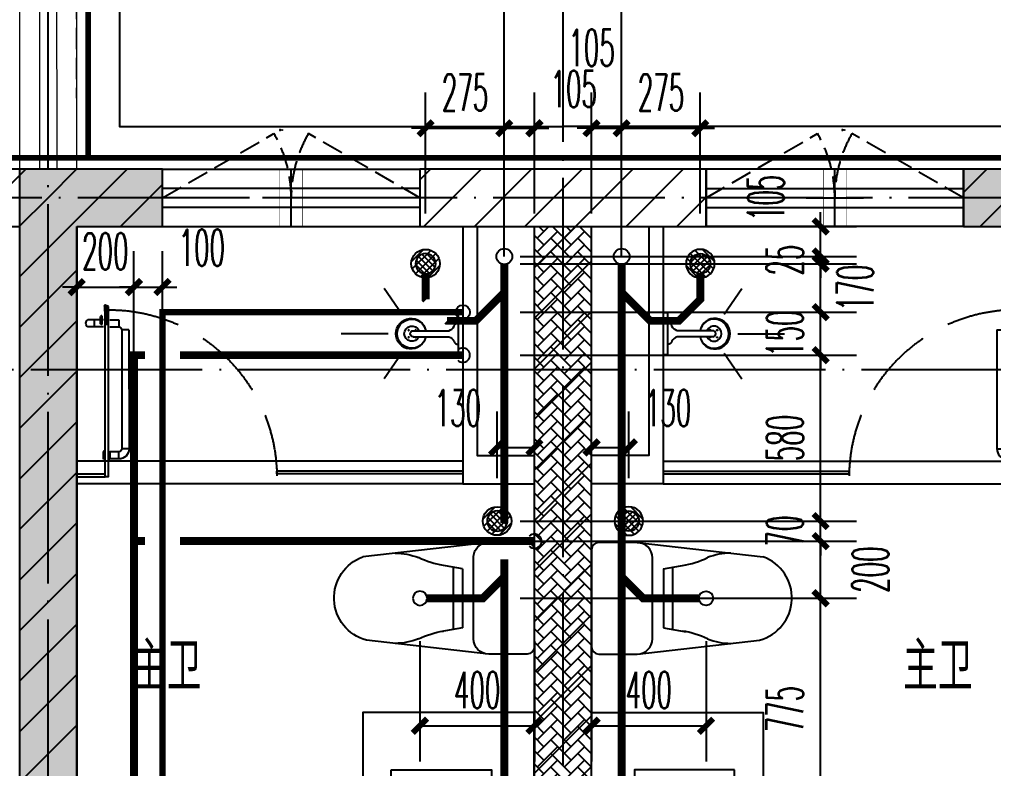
# Model space of a CAD drawing. Extents: x 27938 to 1507990, y 110129 to 923079.
# Drawn here: x 1224364 to 1227769, y 587929 to 590548 of the extents above; entities that cross this region are included whole.
import ezdxf

# ---------------------------------------------------------------- set-up
doc = ezdxf.new("R2010")
doc.units = 0
doc.header["$LTSCALE"] = 1000
doc.header["$MEASUREMENT"] = 0
doc.linetypes.add('DASH', pattern=[0.35, 0.25, -0.1])
doc.linetypes.add('DOTE', pattern=[2.42, 2, -0.2, 0.02, -0.2])
for name, color, linetype in [('----建筑底图', 8, 'Continuous'), ('COLUMN', 9, 'Continuous'), ('DIM_SYMB', 3, 'Continuous'), ('DIM_污水', 2, 'Continuous'), ('DOTE', 1, 'Continuous'), ('EQUIP_地漏', 7, 'Continuous'), ('EQUIP_污水', 7, 'Continuous'), ('IP-bath&kitchen-JOHNSON', 4, 'Continuous'), ('LVTRY', 6, 'Continuous'), ('P-bath&kitchen-JOHNSON', 4, 'Continuous'), ('PIPE-不分区热给水', 5, 'RJ'), ('PIPE-不分区给水', 3, 'J'), ('PIPE-污水', 2, 'W'), ('PUB_HATCH', 8, 'Continuous'), ('PUB_TEXT', 4, 'Continuous'), ('VPIPE-不分区热给水', 5, 'Continuous'), ('VPIPE-不分区给水', 3, 'Continuous'), ('VPIPE-污水', 2, 'W'), ('WALL', 9, 'Continuous'), ('WINDOW', 4, 'Continuous'), ('WINDOW_TEXT', 7, 'Continuous'), ('保温', 6, 'Continuous'), ('机电标识类', 1, 'Continuous'), ('看线', 251, 'Continuous')]:
    doc.layers.add(name, color=color, linetype=linetype)
doc.layers.add('S-L主梁线', color=4, linetype='DASH', plot=False)
for name, color, linetype, lineweight in [('平面-栏杆', 135, 'Continuous', 15), ('平面-看线', 45, 'Continuous', 15), ('平面-空调室内机', 176, 'Continuous', 9), ('空调', 76, 'Continuous', 13)]:
    doc.layers.add(name, color=color, linetype=linetype, lineweight=lineweight)
doc.styles.add('_TCH_DIM_T3', font='SIMPLEX.shx', dxfattribs={"width": 0.494118, "bigfont": 'GBCBIG.shx'})
doc.styles.add('_TCH_WINDOW', font='SIMPLEX.shx', dxfattribs={"width": 0.7, "height": 3.5, "bigfont": 'GBCBIG.shx'})
doc.styles.get("Standard").update_dxf_attribs({"font": 'gbenor.shx', "bigfont": 'gbcbig.shx'})
doc.linetypes.add('J', pattern='A,3,-0.2,["J",Standard,S=0.25,R=0,X=-0.1,Y=-0.115],-0.2', length=3.4)
doc.linetypes.add('RJ', pattern='A,3,-0.2,["RJ",Standard,S=0.25,R=0,X=-0.1,Y=-0.115],-0.35', length=3.55)
doc.linetypes.add('W', pattern='A,3,-0.2,["W",Standard,S=0.25,R=0,X=-0.1,Y=-0.115],-0.2', length=3.4)
doc.dimstyles.new('_TWT_ARCH&&50', dxfattribs={"dimtxt": 127.5, "dimasz": 50, "dimexe": 125, "dimexo": 150, "dimgap": 61.25, "dimtad": 1, "dimdec": 0, "dimzin": 0, "dimdsep": 46, "dimtxsty": '_TCH_DIM_T3', "dimblk": 'ARCHTICK', "dimcen": 0.09, "dimclrt": 7, "dimazin": 2, "dimtfac": 1, "dimtdec": 0, "dimtix": 1, "dimtmove": 2, "dimatfit": 3, "dimfxl": 1, "dimtolj": 1, "dimtzin": 0, "dimarcsym": 0})
pattern_1 = [(45, (0, 89.76), (-88.3884, 88.3884), [])]

# ---------------------------------------------------------------- blocks, each defined once
blk = doc.blocks.new('rrrrrrrrrrrra')
at = {"color": 0}
for p, q in [((252.6, 483.7), (-87.4, 483.7)), ((-112.4, 458.7), (-112.4, 324.3)), ((277.6, 324.3), (277.6, 458.7)), ((-112.4, 324.3), (-63.7, -103.4)), ((277.6, 324.3), (227.5, -115.6)), ((-59.1, 271.1), (224.3, 271.1)), ((-20.6, 232.4), (-34.2, 153.6)), ((185.8, 232.4), (-20.6, 232.4)), ((185.8, 232.4), (199.4, 153.6)), ((191.3, 200.5), (-26.1, 200.5))]:
    blk.add_line(p, q, dxfattribs=at)
for centre, radius, start, end in [((-87.4, 458.7), 25, 90, 180), ((252.6, 458.7), 25, 0, 90), ((-59.1, 324.3), 53.3, 180, 270), ((224.3, 324.3), 53.3, 270, 0), ((-322.6, 209.8), 293.8, 333.5369, 351.4828), ((487.8, 209.8), 293.8, 188.5172, 206.4631), ((149, -3.2), 224.1, 158.5202, 180), ((16.2, -3.2), 224.1, 0, 21.4798), ((83.8, -63.6), 152.8, 195.0773, 340.1181)]:
    blk.add_arc(centre, radius, start, end, dxfattribs=at)
blk = doc.blocks.new('A$C1E0F638F')
at = {"color": 0}
for points in [[(499.7, 435.1), (499.7, 85.1), (0, 85.1), (0, 435.1)], [(269.9, 30), (229.9, 30), (229.9, 195), (269.9, 195)], [(119.9, 0), (179.9, 0), (179.9, 60), (119.9, 60)], [(146.9, 55), (152.9, 55), (152.9, 5), (146.9, 5)], [(379.9, 0), (319.9, 0), (319.9, 60), (379.9, 60)], [(352.9, 55), (346.9, 55), (346.9, 5), (352.9, 5)], [(229.9, 30), (269.9, 30), (269.9, 10), (229.9, 10)]]:
    blk.add_lwpolyline(points, close=True, dxfattribs=at)
blk.add_lwpolyline([(269.9, 60), (279.9, 60), (279.9, 0), (219.9, 0), (219.9, 60), (229.9, 60)], dxfattribs=at)
blk.add_circle((249.9, 236.3), 26, dxfattribs=at)
blk = doc.blocks.new('$lvtry$00000171')
at = {"color": 0}
for p, q in [((-74.2, 10.6), (-10.6, 74.2)), ((-69.8, -27.4), (27.4, 69.8)), ((-53, -53), (53, 53)), ((-27.4, -69.8), (69.8, 27.4)), ((10.6, -74.2), (74.2, -10.6))]:
    blk.add_line(p, q, dxfattribs=at)
blk.add_circle((0, 0), 75, dxfattribs=at)
blk.add_point((0, 0), dxfattribs=at)
blk = doc.blocks.new('135')
blk.add_hatch(color=0).paths.add_polyline_path([(4.8, 1.8), (3.6, -1), (-4.7, 2.5), (-3.5, 5.3)])
at = {"color": 0}
for p, q in [((0, 0), (0, 39.1)), ((-6.3, 2.6), (5.4, -2.3)), ((-5.7, 2.9), (-5.2, 2.7)), ((-5.6, 18.9), (-3.4, 19.4)), ((-3.4, 19.4), (-5.5, 19.4)), ((5.2, 10.9), (-5.3, 10.9)), ((5.2, 9.7), (-5.2, 9.7)), ((-5.2, 2.7), (-3.8, 5.9)), ((-5, 10.9), (-5, 30.5)), ((-3.8, 5.9), (5.4, 2.1)), ((5.6, 18.9), (3.4, 19.3)), ((3.4, 19.3), (5.6, 19.3)), ((4.1, -1.2), (5.4, 2.1)), ((5, 10.9), (5, 32.3)), ((4.1, -1.2), (5.7, -1.8))]:
    blk.add_line(p, q, dxfattribs=at)
for centre, radius, start, end in [((6.2, 15.8), 13.5, 151.0147, 204.8403), ((13.5, 4.2), 20.5, 163.0924, 182.0012), ((-6, 3.6), 1, 184.2275, 248.4661), ((8.6, 15.5), 14.6, 166.278, 198.0953), ((13.5, 4.2), 19.5, 163.7443, 182.5269), ((-5.5, 3.3), 0.5, 181.9385, 247.2597), ((-5.2, 22.1), 0.5, 335.7643, 151.0147), ((3.8, 18.1), 9.42, 155.7643, 171.9773), ((5.2, 22.3), 0.5, 29.8425, 204.574), ((-5.9, 17.2), 11.7, 10.475, 24.574), ((29.1, 6.7), 24, 172.9439, 199.2318), ((-6.3, 15.4), 12.4, 338.6449, 16.0476), ((-6, 15.8), 13.4, 334.9111, 29.8425), ((26.4, 6.3), 20.6, 169.1454, 199.9526), ((5.9, -1.2), 1.17, 247.4597, 19.9526), ((5.9, -1.4), 0.5, 247.4597, 19.2318)]:
    blk.add_arc(centre, radius, start, end, dxfattribs=at)
blk.add_open_spline([(-5, 30.5), (-4.1, 31.3), (-2.3, 33), (0.9, 29.2), (3.5, 31.1), (5, 32.3)], degree=3, knots=[0, 0, 0, 0, 3.066329, 6.218313, 11.124135, 11.124135, 11.124135, 11.124135], dxfattribs=at)
blk = doc.blocks.new('SDFAWERAWER')
at = {"layer": 'LVTRY', "color": 0}
for p, q in [((593987.8, -1242190.5), (593978.2, -1242214)), ((594017.1, -1242202.5), (593987.8, -1242190.5)), ((594015.8, -1242220.4), (594027.2, -1242192.7)), ((594022.6, -1242211.4), (594029.8, -1242193.8)), ((594025.4, -1242210.8), (594031.1, -1242196.8)), ((594027.2, -1242192.7), (594033, -1242195.1)), ((594029.8, -1242193.8), (594031.1, -1242196.8)), ((594032.2, -1242197.2), (594033, -1242195.1)), ((594033, -1242195.1), (594034, -1242197.4)), ((594033.8, -1242197.9), (594034, -1242197.4)), ((594047.3, -1242200.9), (594035.9, -1242228.7)), ((594049.9, -1242202), (594043.3, -1242218.2)), ((594047.3, -1242200.9), (594049.9, -1242202)), ((594049.9, -1242202), (594051.2, -1242205)), ((593941.2, -1242210.1), (593783.7, -1242594.8)), ((593964.6, -1242219.7), (593807.2, -1242604.4)), ((593941.2, -1242210.1), (593964.6, -1242219.7)), ((594007.5, -1242226), (593978.2, -1242214)), ((594015.8, -1242220.4), (594021.7, -1242222.8)), ((594025.7, -1242203.9), (594018.5, -1242221.5)), ((594018.5, -1242221.5), (594021.5, -1242220.3)), ((594025.4, -1242210.8), (594021.5, -1242220.3)), ((594022.6, -1242220.7), (594021.7, -1242222.8)), ((594021.7, -1242222.8), (594023.9, -1242221.9)), ((594024.2, -1242221.4), (594023.9, -1242221.9)), ((594027.7, -1242234.3), (594078.4, -1242255)), ((594035.9, -1242228.7), (594038.6, -1242229.7)), ((594037.3, -1242210.8), (594088, -1242231.6)), ((594038.6, -1242229.7), (594045.2, -1242213.6)), ((594038.6, -1242229.7), (594041.6, -1242228.5)), ((594041.6, -1242228.5), (594051.2, -1242205)), ((594057.1, -1242246.3), (594066.7, -1242222.8)), ((593783.7, -1242594.8), (593807.2, -1242604.4)), ((593803.2, -1242641.3), (593812.8, -1242617.9)), ((593803.2, -1242641.3), (593832.6, -1242653.3)), ((593812.8, -1242617.9), (593842.2, -1242629.9)), ((593842.2, -1242629.9), (593832.6, -1242653.3)), ((593845.2, -1242628.6), (593833.8, -1242656.3)), ((593847.8, -1242629.7), (593836.5, -1242657.4)), ((593845.2, -1242628.6), (593842.2, -1242629.9)), ((593847.8, -1242629.7), (593845.2, -1242628.6)), ((593847.1, -1242661.8), (593858.5, -1242634.1)), ((593849.8, -1242662.9), (593861.2, -1242635.2)), ((593852.1, -1242661.9), (593862.1, -1242637.4)), ((593858.5, -1242634.1), (593861.2, -1242635.2)), ((593861.2, -1242635.2), (593862.1, -1242637.4)), ((593833.8, -1242656.3), (593832.6, -1242653.3)), ((593836.5, -1242657.4), (593833.8, -1242656.3)), ((593847.1, -1242661.8), (593849.8, -1242662.9))]:
    blk.add_line(p, q, dxfattribs=at)
blk.add_lwpolyline([(593823.5, -1242717), (594045.8, -1242173.9), (594036.5, -1242170.2), (593814.2, -1242713.2)], close=True, dxfattribs=at)
blk.add_arc((594075.3, -1242240), 15.3, 281.7932, 33.7019, dxfattribs=at)
for centre, major_axis, start_param, end_param in [((593974.2, -1242223.6), (3.93, 9.6), 0, 1.570796), ((593816.8, -1242608.3), (13.5, 33.1), 1.570796, 3.141593), ((593816.8, -1242608.3), (3.93, 9.6), 1.570796, 3.141593)]:
    blk.add_ellipse(centre, major_axis=major_axis, ratio=1, start_param=start_param, end_param=end_param, dxfattribs=at)
at = {"layer": 'P-bath&kitchen-JOHNSON', "color": 0, "linetype": 'DASH'}
blk.add_arc((593809.8, -1242714), 586.2, 67.5369, 157.1325, dxfattribs=at)
at = {"layer": 'LVTRY', "color": 8, "xscale": -1, "rotation": 157.7329157530927}
blk.add_blockref('135', (594045.3, -1242161.9), dxfattribs=at)
blk = doc.blocks.new('A$C5DCB2F21')
at = {"layer": 'IP-bath&kitchen-JOHNSON', "color": 0}
for p, q in [((-68.3, -213.2), (-157.7, -275)), ((68.2, -213.2), (157.6, -275)), ((-0.1, -261.4), (-0.1, -424.7))]:
    blk.add_line(p, q, dxfattribs=at)
for centre, major_axis, ratio, start_param, end_param in [((0, -178.8), (-51, 0), 0.990052, -1.36297, 4.504563), ((0, -177.8), (-26.8, 0), 0.994812, -1.167677, 4.309269)]:
    blk.add_ellipse(centre, major_axis=major_axis, ratio=ratio, start_param=start_param, end_param=end_param, dxfattribs=at)
at = {"layer": 'LVTRY', "color": 0}
for p, q in [((73.6, 0), (-73.6, 0)), ((-10.5, -173.5), (-10.5, -49.3)), ((10.6, -173.5), (10.6, -49.3))]:
    blk.add_line(p, q, dxfattribs=at)
blk.add_lwpolyline([(73.6, 0), (73.6, -15.8), (-73.6, -15.8), (-73.6, 0)], dxfattribs=at)
for points in [[(-26.3, -30.7, -0.364142), (-37.8, -15.8, -0.020495)], [(-10.5, -49.4, 0.214893), (-26.3, -30.7, 7.649644)], [(10.6, -49.3, -0.21439), (26.3, -30.7, -7.649644)], [(26.3, -30.7, 0.364142), (37.8, -15.8, 0.020495)]]:
    blk.add_lwpolyline(points, format="xyb", dxfattribs=at)
blk.add_arc((0, -173.5), 10.5, 180, 0, dxfattribs=at)
for centre, major_axis, ratio, start_param, end_param in [((0, -181.3), (53.6, 0), 0.987577, 1.76809, 7.656688), ((-12.4, -164.7), (0, 1.43), 0.85, -1.570796, 4.712389), ((12.5, -164.7), (0, 1.43), 0.85, 4.712389, 10.995574), ((-12.4, -189.2), (0, 1.43), 0.85, 4.712389, 10.995574), ((12.5, -189.2), (0, 1.43), 0.85, 4.712389, 10.995574)]:
    blk.add_ellipse(centre, major_axis=major_axis, ratio=ratio, start_param=start_param, end_param=end_param, dxfattribs=at)
blk = doc.blocks.new('GDGDRGDGRD')
at = {"layer": 'IP-bath&kitchen-JOHNSON', "color": 0}
for p, q in [((490532.6, 524228.1), (491882.6, 524228.1)), ((490532.6, 524193.1), (491182.6, 524193.1)), ((490532.6, 524183.1), (491182.6, 524183.1)), ((491182.6, 524183.1), (491182.6, 524193.1)), ((491882.6, 524183.1), (491782.6, 524183.1)), ((491782.6, 524173.1), (491782.6, 524183.1)), ((490532.6, 524148.1), (491882.6, 524148.1)), ((491882.6, 524173.1), (491782.6, 524173.1))]:
    blk.add_line(p, q, dxfattribs=at)
for points in [[(490532.6, 525048.5), (490532.6, 524148.1), (490282.6, 524148.1)], [(490482.6, 525048.5), (490482.6, 524248.1), (490282.6, 524248.1)]]:
    blk.add_lwpolyline(points, dxfattribs=at)
at = {"layer": 'LVTRY', "color": 0}
blk.add_lwpolyline([(490882.6, 522448.5), (490282.6, 522448.5), (490282.6, 523348.5), (490882.6, 523348.5)], close=True, dxfattribs=at)
at = {"layer": 'IP-bath&kitchen-JOHNSON', "color": 8}
for name, p, rotation in [('A$C5DCB2F21', (490532.6, 524673.5), 90.008488524447), ('SDFAWERAWER', (-528535.9, 1449333.6), 22.25976934310711)]:
    blk.add_blockref(name, p, dxfattribs=dict(at, rotation=rotation))
at = {"layer": 'LVTRY', "color": 8, "xscale": -0.6666666667107826, "yscale": 0.6666666667107826}
for p in [(490662.6, 524918.5), (490412.6, 524018.5)]:
    blk.add_blockref('$lvtry$00000171', p, dxfattribs=at)
at = {"layer": 'LVTRY', "color": 8, "extrusion": (0, 0, -1), "xscale": -1, "zscale": -1, "rotation": 270}
blk.add_blockref('rrrrrrrrrrrra', (-490766.3, 523665.7), dxfattribs=at)
at = {"layer": 'LVTRY', "color": 8, "xscale": -1, "rotation": 270}
blk.add_blockref('A$C1E0F638F', (490347.5, 522648.8), dxfattribs=at)
blk = doc.blocks.new('GFDGFSDFGD')
at = {"layer": 'PUB_HATCH'}
for points in [[(444216.5, 373023.7), (443716.6, 373023.7), (443716.6, 370023.7), (443916.6, 370023.7), (443916.6, 372823.7), (444216.5, 372823.7)], [(447016.7, 373023.7), (447016.7, 372823.7), (447316.6, 372823.7), (447316.6, 370023.7), (447516.6, 370023.7), (447516.6, 373023.7)]]:
    blk.add_hatch(color=256, dxfattribs=at).paths.add_polyline_path(points)
at = {"layer": 'COLUMN', "color": 6}
for p, q in [((444216.5, 373023.7), (443716.6, 373023.7)), ((443716.6, 373023.7), (443716.6, 370023.7)), ((444216.5, 372823.7), (444216.5, 373023.7)), ((447016.7, 373023.7), (447016.7, 372823.7)), ((447516.6, 373023.7), (447016.7, 373023.7)), ((443916.6, 370023.7), (443916.6, 372823.7)), ((443916.6, 372823.7), (444216.5, 372823.7)), ((447016.7, 372823.7), (447316.6, 372823.7))]:
    blk.add_line(p, q, dxfattribs=at)
blk = doc.blocks.new('dongkong')
blk.add_wipeout([(-603756, 210771), (-603756, 210570.8), (-603836, 210570.8), (-603836, 210771)])
at = {"layer": '机电标识类', "color": 250, "linetype": 'DASH', "ltscale": 400}
for p, q in [((-603796, 210771), (-603796, 210570.8)), ((-603896, 210670.7), (-603696, 210670.7))]:
    blk.add_line(p, q, dxfattribs=at)
at = {"layer": '空调', "color": 6, "linetype": 'DASH', "const_width": 2}
blk.add_lwpolyline([(-603756, 210771), (-603756, 210570.8), (-603836, 210570.8), (-603836, 210771)], close=True, dxfattribs=at)
blk = doc.blocks.new('A$C718F517F')
at = {"layer": '保温', "linetype": 'ByBlock', "ltscale": 10}
h = blk.add_hatch(dxfattribs=at)
h.set_pattern_fill('AR-HBONE', color=251, scale=55)
h.set_pattern_definition([(45, (-445516.58, -596748.81), (0, 47.4157523), [100.584, -33.528]), (135, (-445492.87, -596725.102), (3e-15, 47.4157523), [100.584, -33.528])])
edge = h.paths.add_edge_path()
edge.add_line((200, 5100), (200.1, 7700))
edge.add_line((200.1, 7700), (0.1, 7700))
edge.add_line((0.1, 7700), (0, 5100))
edge.add_line((0, 5100), (200, 5100))
at = {"layer": '保温', "color": 251, "linetype": 'ByBlock', "ltscale": 10}
blk.add_line((0, 7700), (200, 7700), dxfattribs=at)
blk = doc.blocks.new('$WINLIB2D$00000001')
at = {"color": 0}
for points in [[(-0.5, 0.5), (-0.5, -0.5)], [(-0.5, 0.5), (0.5, 0.5)], [(0.5, -0.5), (0.5, 0.5)], [(0.5, 0.1667), (-0.5, 0.1667)], [(0.5, -0.1667), (-0.5, -0.1667)], [(-0.5, -0.5), (0.5, -0.5)]]:
    blk.add_lwpolyline(points, dxfattribs=at)
blk = doc.blocks.new('A$C149A4CC3')
at = {"layer": 'PUB_HATCH'}
h = blk.add_hatch(dxfattribs=at)
h.set_pattern_fill('普通砖', color=256, scale=50, style=0)
h.set_pattern_definition(pattern_1)
h.paths.add_polyline_path([(-1800, -16510.1), (-2500, -16510.1), (-2500, -16710.1), (-1900, -16710.1), (-1800, -16643.4)])
h = blk.add_hatch(dxfattribs=at)
h.set_pattern_fill('普通砖', color=256, scale=50, style=0)
h.set_pattern_definition(pattern_1)
h.paths.add_polyline_path([(-1700, -16710.1), (-1400.1, -16710.1), (-1400.1, -16510.1), (-1800, -16510.1), (-1800, -16643.4)])
h = blk.add_hatch(dxfattribs=at)
h.set_pattern_fill('普通砖', color=256, scale=50, style=0)
h.set_pattern_definition(pattern_1)
h.paths.add_polyline_path([(0, -16510.1), (-500.1, -16510.1), (-500.1, -16710.1), (-100, -16710.1), (0, -16643.4)])
h = blk.add_hatch(dxfattribs=at)
h.set_pattern_fill('普通砖', color=256, scale=50, style=0)
h.set_pattern_definition(pattern_1)
h.paths.add_polyline_path([(100, -16710.1), (500.1, -16710.1), (500.1, -16510.1), (0, -16510.1), (0, -16643.4)])
h = blk.add_hatch(dxfattribs=at)
h.set_pattern_fill('普通砖', color=256, scale=50, style=0)
h.set_pattern_definition(pattern_1)
h.paths.add_polyline_path([(1800, -16510.1), (1400.1, -16510.1), (1400.1, -16710.1), (1700, -16710.1), (1800, -16643.4)])
h = blk.add_hatch(dxfattribs=at)
h.set_pattern_fill('普通砖', color=256, scale=50, style=0)
h.set_pattern_definition(pattern_1)
h.paths.add_polyline_path([(-1800, -16643.4), (-1900, -16710.1), (-1900, -19410.1), (-1800, -19410.1), (-1700, -19310.1), (-1700, -16710.1)])
h = blk.add_hatch(dxfattribs=at)
h.set_pattern_fill('普通砖', color=256, scale=50, style=0)
h.set_pattern_definition(pattern_1)
h.paths.add_polyline_path([(0, -19410.1), (100, -19310.1), (100, -16710.1), (0, -16643.4), (-100, -16710.1), (-100, -19310.1)])
at = {"color": 8, "linetype": 'DASH', "ltscale": 0.8, "const_width": 20}
for points in [[(0, -16470.1), (-1660, -16470.1), (-1660, -15470.1), (-4840, -15470.1), (-4840, -16470.1), (-6360, -16470.1), (-6360, -15470.1), (-8060, -15470.1), (-8060, -14670.1), (-10160, -14670.1), (-10160, -13020.1)], [(-1660, -16470.1), (-4840, -16470.1)]]:
    blk.add_lwpolyline(points, dxfattribs=at)
at = {"layer": 'DOTE', "color": 169, "linetype": 'DOTE', "ltscale": 0.3}
for p, q in [((-1800, -19410.1), (-1800, -11458)), ((0, -11458), (0, -26899.5)), ((25039.9, -16610.1), (-25818.8, -16610.1)), ((-25818.8, -17209.8), (25039.9, -17209.8))]:
    blk.add_line(p, q, dxfattribs=at)
at = {"layer": 'WALL', "color": 8}
for p, q in [((-1800, -16510.1), (-2500, -16510.1)), ((-1400.1, -16510.1), (-1800, -16510.1)), ((-1400.1, -16710.1), (-1400.1, -16510.1)), ((0, -16510.1), (-500.1, -16510.1)), ((-500.1, -16510.1), (-500.1, -16710.1)), ((500.1, -16510.1), (0, -16510.1)), ((500.1, -16710.1), (500.1, -16510.1)), ((1800, -16510.1), (1400.1, -16510.1)), ((1400.1, -16510.1), (1400.1, -16710.1)), ((-2500, -16710.1), (-1900, -16710.1)), ((-1900, -16710.1), (-1900, -19410.1)), ((-1700, -16710.1), (-1400.1, -16710.1)), ((-1700, -16710.1), (-1700, -19310.1)), ((-500.1, -16710.1), (-100, -16710.1)), ((-100, -19310.1), (-100, -16710.1)), ((100, -19310.1), (100, -16710.1)), ((100, -16710.1), (500.1, -16710.1)), ((1400.1, -16710.1), (1700, -16710.1))]:
    blk.add_line(p, q, dxfattribs=at)
at = {"layer": '平面-栏杆', "color": 8}
for points in [[(-1830.3, -15810.1), (-1830, -16510.1)], [(-1770.3, -15810.1), (-1770, -16510.1)]]:
    blk.add_lwpolyline(points, dxfattribs=at)
at = {"layer": '平面-看线', "color": 8, "linetype": 'DASH', "ltscale": 0.3}
blk.add_line((-1700, -16510.1), (-1700.3, -15810.1), dxfattribs=at)
at = {"layer": '平面-看线', "color": 8}
blk.add_lwpolyline([(-1900.3, -15810.1), (-1900, -16510.1)], dxfattribs=at)
at = {"layer": '看线', "color": 8, "ltscale": 0.5}
for points in [[(-1700.3, -15810.1), (-1550.3, -15810.1), (-1550.3, -16360.1), (0, -16360.1)], [(1700.3, -15810.1), (1550.3, -15810.1), (1550.3, -16360.1), (0, -16360.1)]]:
    blk.add_lwpolyline(points, dxfattribs=at)
at = {"color": 8}
for name, p in [('GFDGFSDFGD', (-445616.6, -389533.8)), ('A$C718F517F', (-100, -24410.1)), ('GDGDRGDGRD', (-490182.5, -541758.5))]:
    blk.add_blockref(name, p, dxfattribs=at)
at = {"color": 8, "xscale": -1}
blk.add_blockref('GDGDRGDGRD', (490182.4, -541758.5), dxfattribs=at)
at = {"layer": 'PUB_TEXT', "color": 8}
for p in [(-1506.7, -18332.3), (1188.7, -18332.3)]:
    blk.add_text('主卫', height=168.79, dxfattribs=at).set_placement(p)
at = {"layer": '平面-空调室内机', "color": 8, "ltscale": 0.3, "rotation": 180}
blk.add_blockref('dongkong', (-604746, 194060.9), dxfattribs=at)
at = {"layer": '平面-空调室内机', "color": 8, "ltscale": 0.3, "xscale": -1, "rotation": 180}
blk.add_blockref('dongkong', (604746, 194060.9), dxfattribs=at)
at = {"color": 8, "linetype": 'DASH', "ltscale": 0.8, "const_width": 20}
blk.add_lwpolyline([(0, -16470.1), (1660, -16470.1)], dxfattribs=at)
at = {"layer": 'WINDOW', "color": 8, "linetype": 'DASH', "ltscale": 0.3}
for points in [[(-1400.1, -16610.1), (-1010.3, -16385.2, -0.131605), (-950.1, -16610.1)], [(-500.1, -16610.1), (-889.8, -16385.2, 0.131605), (-950.1, -16610.1)], [(500.1, -16610.1), (889.8, -16385.2, -0.131605), (950.1, -16610.1)], [(1400.1, -16610.1), (1010.3, -16385.2, 0.131605), (950.1, -16610.1)]]:
    blk.add_lwpolyline(points, format="xyb", dxfattribs=at)
at = {"layer": 'WINDOW', "color": 8}
ref = blk.add_blockref('$WINLIB2D$00000001', (-950.1, -16610.1), dxfattribs=dict(at, xscale=-900, yscale=200, zscale=-900, rotation=180.000000003513))
ref.add_attrib('A', 'C0914', (-991.4, -16374.7), dxfattribs={"layer": 'WINDOW_TEXT', "color": 8, "ltscale": 0.5, "height": 4.25, "rotation": 0, "style": '_TCH_WINDOW', "width": 0.494118})
ref = blk.add_blockref('$WINLIB2D$00000001', (950.1, -16610.1), dxfattribs=dict(at, xscale=-900, yscale=-200, zscale=-900, rotation=359.9999999964871))
ref.add_attrib('A', 'C0914', (974.7, -16374.7), dxfattribs={"layer": 'WINDOW_TEXT', "color": 8, "ltscale": 0.5, "height": 4.25, "style": '_TCH_WINDOW', "width": 0.494118})
blk = doc.blocks.new('A$C63B2058D')
at = {"layer": 'S-L主梁线', "color": 0, "linetype": 'ByBlock', "lineweight": 18}
for p, q in [((11950, 4300), (11950, 5300)), ((13650, 4300), (12249.9, 4300)), ((15050.1, 4300), (13650, 4300))]:
    blk.add_line(p, q, dxfattribs=at)
at = {"layer": 'S-L主梁线', "color": 0, "linetype": 'DASH', "lineweight": 18}
for p, q in [((12249.9, 4100), (13550, 4100)), ((13550, 4100), (13550, 1500)), ((13750, 4100), (15050.1, 4100)), ((13750, 1500), (13750, 4100))]:
    blk.add_line(p, q, dxfattribs=at)
blk = doc.blocks.new('_ArchTick')
at = {"color": 0, "linetype": 'ByBlock', "const_width": 0.4}
blk.add_lwpolyline([(-0.5, -0.5), (0.5, 0.5)], dxfattribs=at)
blk = doc.blocks.new('*D261')
at = {"layer": 'Defpoints', "color": 0}
for p in [(1226363.6, 588524), (1226763.6, 588524), (1226763.6, 588078.3)]:
    blk.add_point(p, dxfattribs=at)
at = {"layer": 'DIM_SYMB', "color": 0, "lineweight": -2}
for p, q in [((1226363.6, 588374), (1226363.6, 587953.3)), ((1226763.6, 588374), (1226763.6, 587953.3)), ((1226363.6, 588078.3), (1226763.6, 588078.3))]:
    blk.add_line(p, q, dxfattribs=at)
at = {"layer": 'DIM_SYMB', "color": 0, "lineweight": -2, "xscale": 50, "yscale": 50, "zscale": 50, "rotation": 180}
blk.add_blockref('_ArchTick', (1226363.6, 588078.3), dxfattribs=at)
at = {"layer": 'DIM_SYMB', "color": 0, "lineweight": -2, "xscale": 50, "yscale": 50, "zscale": 50}
blk.add_blockref('_ArchTick', (1226763.6, 588078.3), dxfattribs=at)
at = {"layer": 'DIM_SYMB', "color": 7, "insert": (1226563.6, 588203.3), "char_height": 127.5, "attachment_point": 5, "style": '_TCH_DIM_T3'}
blk.add_mtext('\\A1;400', dxfattribs=at)
blk = doc.blocks.new('*D262')
at = {"layer": 'Defpoints', "color": 0}
for p in [(1226493.7, 589051.6), (1226363.6, 588794), (1226493.7, 588794)]:
    blk.add_point(p, dxfattribs=at)
at = {"layer": 'DIM_SYMB', "color": 0, "lineweight": -2}
for p, q in [((1226363.6, 588944), (1226363.6, 589176.6)), ((1226493.7, 588944), (1226493.7, 589176.6)), ((1226363.6, 589051.6), (1226493.7, 589051.6))]:
    blk.add_line(p, q, dxfattribs=at)
at = {"layer": 'DIM_SYMB', "color": 0, "lineweight": -2, "xscale": 50, "yscale": 50, "zscale": 50, "rotation": 180}
blk.add_blockref('_ArchTick', (1226363.6, 589051.6), dxfattribs=at)
at = {"layer": 'DIM_SYMB', "color": 0, "lineweight": -2, "xscale": 50, "yscale": 50, "zscale": 50}
blk.add_blockref('_ArchTick', (1226493.7, 589051.6), dxfattribs=at)
at = {"layer": 'DIM_SYMB', "color": 7, "insert": (1226631.2, 589189.1), "char_height": 127.5, "attachment_point": 5, "style": '_TCH_DIM_T3'}
blk.add_mtext('\\A1;130', dxfattribs=at)
blk = doc.blocks.new('*D263')
at = {"layer": 'Defpoints', "color": 0}
for p in [(1226743.7, 590167.4), (1226468.7, 589719), (1226743.7, 589719)]:
    blk.add_point(p, dxfattribs=at)
at = {"layer": 'DIM_SYMB', "color": 0, "lineweight": -2}
for p, q in [((1226468.7, 589869), (1226468.7, 590292.4)), ((1226743.7, 589869), (1226743.7, 590292.4)), ((1226468.7, 590167.4), (1226418.7, 590167.4)), ((1226468.7, 590167.4), (1226743.7, 590167.4)), ((1226743.7, 590167.4), (1226793.7, 590167.4))]:
    blk.add_line(p, q, dxfattribs=at)
at = {"layer": 'DIM_SYMB', "color": 0, "lineweight": -2, "xscale": 50, "yscale": 50, "zscale": 50}
blk.add_blockref('_ArchTick', (1226468.7, 590167.4), dxfattribs=at)
at = {"layer": 'DIM_SYMB', "color": 0, "lineweight": -2, "xscale": 50, "yscale": 50, "zscale": 50, "rotation": 180}
blk.add_blockref('_ArchTick', (1226743.7, 590167.4), dxfattribs=at)
at = {"layer": 'DIM_SYMB', "color": 7, "insert": (1226606.2, 590292.4), "char_height": 127.5, "attachment_point": 5, "style": '_TCH_DIM_T3'}
blk.add_mtext('\\A1;275', dxfattribs=at)
blk = doc.blocks.new('*D264')
at = {"layer": 'Defpoints', "color": 0}
for p in [(1226468.7, 590167.4), (1226363.6, 589719), (1226468.7, 589719)]:
    blk.add_point(p, dxfattribs=at)
at = {"layer": 'DIM_SYMB', "color": 0, "lineweight": -2}
for p, q in [((1226363.6, 589869), (1226363.6, 590292.4)), ((1226468.7, 589869), (1226468.7, 590292.4)), ((1226363.6, 590167.4), (1226313.6, 590167.4)), ((1226363.6, 590167.4), (1226468.7, 590167.4)), ((1226468.7, 590167.4), (1226518.7, 590167.4))]:
    blk.add_line(p, q, dxfattribs=at)
at = {"layer": 'DIM_SYMB', "color": 0, "lineweight": -2, "xscale": 50, "yscale": 50, "zscale": 50}
blk.add_blockref('_ArchTick', (1226363.6, 590167.4), dxfattribs=at)
at = {"layer": 'DIM_SYMB', "color": 0, "lineweight": -2, "xscale": 50, "yscale": 50, "zscale": 50, "rotation": 180}
blk.add_blockref('_ArchTick', (1226468.7, 590167.4), dxfattribs=at)
at = {"layer": 'DIM_SYMB', "color": 7, "insert": (1226363.6, 590448.9), "char_height": 127.5, "attachment_point": 5, "style": '_TCH_DIM_T3'}
blk.add_mtext('\\A1;105', dxfattribs=at)
blk = doc.blocks.new('*D358')
at = {"layer": 'Defpoints', "color": 0}
for p in [(1224863.6, 589612.2), (1224763.6, 589231.7), (1224863.6, 589231.7)]:
    blk.add_point(p, dxfattribs=at)
at = {"layer": 'DIM_SYMB', "color": 0, "lineweight": -2}
for p, q in [((1224763.6, 589381.7), (1224763.6, 589737.2)), ((1224863.6, 589381.7), (1224863.6, 589737.2)), ((1224763.6, 589612.2), (1224713.6, 589612.2)), ((1224763.6, 589612.2), (1224863.6, 589612.2)), ((1224863.6, 589612.2), (1224913.6, 589612.2))]:
    blk.add_line(p, q, dxfattribs=at)
at = {"layer": 'DIM_SYMB', "color": 0, "lineweight": -2, "xscale": 50, "yscale": 50, "zscale": 50}
blk.add_blockref('_ArchTick', (1224763.6, 589612.2), dxfattribs=at)
at = {"layer": 'DIM_SYMB', "color": 0, "lineweight": -2, "xscale": 50, "yscale": 50, "zscale": 50, "rotation": 180}
blk.add_blockref('_ArchTick', (1224863.6, 589612.2), dxfattribs=at)
at = {"layer": 'DIM_SYMB', "color": 7, "insert": (1225001.1, 589749.7), "char_height": 127.5, "attachment_point": 5, "style": '_TCH_DIM_T3'}
blk.add_mtext('\\A1;100', dxfattribs=at)
blk = doc.blocks.new('*D359')
at = {"layer": 'Defpoints', "color": 0}
for p in [(1224763.6, 589612.2), (1224563.6, 589231.7), (1224763.6, 589231.7)]:
    blk.add_point(p, dxfattribs=at)
at = {"layer": 'DIM_SYMB', "color": 0, "lineweight": -2}
for p, q in [((1224563.6, 589381.7), (1224563.6, 589737.2)), ((1224763.6, 589381.7), (1224763.6, 589737.2)), ((1224563.6, 589612.2), (1224513.6, 589612.2)), ((1224563.6, 589612.2), (1224763.6, 589612.2)), ((1224763.6, 589612.2), (1224813.6, 589612.2))]:
    blk.add_line(p, q, dxfattribs=at)
at = {"layer": 'DIM_SYMB', "color": 0, "lineweight": -2, "xscale": 50, "yscale": 50, "zscale": 50}
blk.add_blockref('_ArchTick', (1224563.6, 589612.2), dxfattribs=at)
at = {"layer": 'DIM_SYMB', "color": 0, "lineweight": -2, "xscale": 50, "yscale": 50, "zscale": 50, "rotation": 180}
blk.add_blockref('_ArchTick', (1224763.6, 589612.2), dxfattribs=at)
at = {"layer": 'DIM_SYMB', "color": 7, "insert": (1224663.6, 589737.2), "char_height": 127.5, "attachment_point": 5, "style": '_TCH_DIM_T3'}
blk.add_mtext('\\A1;200', dxfattribs=at)
blk = doc.blocks.new('*D382')
at = {"layer": 'Defpoints', "color": 0}
for p in [(1225963.5, 589824), (1227164.3, 589824), (1225963.5, 589719)]:
    blk.add_point(p, dxfattribs=at)
at = {"layer": 'DIM_SYMB', "color": 0, "lineweight": -2}
for p, q in [((1227164.3, 589824), (1227164.3, 589874)), ((1226113.5, 589824), (1227289.3, 589824)), ((1227164.3, 589719), (1227164.3, 589824)), ((1226113.5, 589719), (1227289.3, 589719)), ((1227164.3, 589719), (1227164.3, 589669))]:
    blk.add_line(p, q, dxfattribs=at)
at = {"layer": 'DIM_SYMB', "color": 0, "lineweight": -2, "xscale": 50, "yscale": 50, "zscale": 50}
for p, rotation in [((1227164.3, 589824), 270), ((1227164.3, 589719), 90)]:
    blk.add_blockref('_ArchTick', p, dxfattribs=dict(at, rotation=rotation))
at = {"layer": 'DIM_SYMB', "color": 7, "insert": (1226972.7, 589924), "char_height": 127.5, "attachment_point": 5, "rotation": 90, "style": '_TCH_DIM_T3'}
blk.add_mtext('\\A1;105', dxfattribs=at)
blk = doc.blocks.new('*D383')
at = {"layer": 'Defpoints', "color": 0}
for p in [(1225963.5, 589719), (1225963.5, 589694), (1227164.3, 589719)]:
    blk.add_point(p, dxfattribs=at)
at = {"layer": 'DIM_SYMB', "color": 0, "lineweight": -2}
for p, q in [((1227164.3, 589719), (1227164.3, 589769)), ((1226113.5, 589719), (1227289.3, 589719)), ((1226113.5, 589694), (1227289.3, 589694)), ((1227164.3, 589694), (1227164.3, 589719)), ((1227164.3, 589694), (1227164.3, 589644))]:
    blk.add_line(p, q, dxfattribs=at)
at = {"layer": 'DIM_SYMB', "color": 0, "lineweight": -2, "xscale": 50, "yscale": 50, "zscale": 50}
for p, rotation in [((1227164.3, 589719), 270), ((1227164.3, 589694), 90)]:
    blk.add_blockref('_ArchTick', p, dxfattribs=dict(at, rotation=rotation))
at = {"layer": 'DIM_SYMB', "color": 7, "insert": (1227039.3, 589706.5), "char_height": 127.5, "attachment_point": 5, "rotation": 90, "style": '_TCH_DIM_T3'}
blk.add_mtext('\\A1;25', dxfattribs=at)
blk = doc.blocks.new('*D384')
at = {"layer": 'Defpoints', "color": 0}
for p in [(1225963.5, 589694), (1227164.3, 589694), (1225963.5, 589524.2)]:
    blk.add_point(p, dxfattribs=at)
at = {"layer": 'DIM_SYMB', "color": 0, "lineweight": -2}
for p, q in [((1226113.5, 589694), (1227289.3, 589694)), ((1227164.3, 589524.2), (1227164.3, 589694)), ((1226113.5, 589524.2), (1227289.3, 589524.2))]:
    blk.add_line(p, q, dxfattribs=at)
at = {"layer": 'DIM_SYMB', "color": 0, "lineweight": -2, "xscale": 50, "yscale": 50, "zscale": 50}
for p, rotation in [((1227164.3, 589694), 90), ((1227164.3, 589524.2), 270)]:
    blk.add_blockref('_ArchTick', p, dxfattribs=dict(at, rotation=rotation))
at = {"layer": 'DIM_SYMB', "color": 7, "insert": (1227285.2, 589609.1), "char_height": 127.5, "attachment_point": 5, "rotation": 90, "style": '_TCH_DIM_T3'}
blk.add_mtext('\\A1;170', dxfattribs=at)
blk = doc.blocks.new('*D385')
at = {"layer": 'Defpoints', "color": 0}
for p in [(1225963.5, 589524.2), (1227164.3, 589524.2), (1225963.5, 589374.2)]:
    blk.add_point(p, dxfattribs=at)
at = {"layer": 'DIM_SYMB', "color": 0, "lineweight": -2}
for p, q in [((1227164.3, 589524.2), (1227164.3, 589574.2)), ((1226113.5, 589524.2), (1227289.3, 589524.2)), ((1227164.3, 589374.2), (1227164.3, 589524.2)), ((1226113.5, 589374.2), (1227289.3, 589374.2)), ((1227164.3, 589374.2), (1227164.3, 589324.2))]:
    blk.add_line(p, q, dxfattribs=at)
at = {"layer": 'DIM_SYMB', "color": 0, "lineweight": -2, "xscale": 50, "yscale": 50, "zscale": 50}
for p, rotation in [((1227164.3, 589524.2), 270), ((1227164.3, 589374.2), 90)]:
    blk.add_blockref('_ArchTick', p, dxfattribs=dict(at, rotation=rotation))
at = {"layer": 'DIM_SYMB', "color": 7, "insert": (1227039.3, 589449.2), "char_height": 127.5, "attachment_point": 5, "rotation": 90, "style": '_TCH_DIM_T3'}
blk.add_mtext('\\A1;150', dxfattribs=at)
blk = doc.blocks.new('*D386')
at = {"layer": 'Defpoints', "color": 0}
for p in [(1225963.5, 589374.2), (1227164.3, 589374.2), (1225963.5, 588794)]:
    blk.add_point(p, dxfattribs=at)
at = {"layer": 'DIM_SYMB', "color": 0, "lineweight": -2}
for p, q in [((1226113.5, 589374.2), (1227289.3, 589374.2)), ((1227164.3, 588794), (1227164.3, 589374.2)), ((1226113.5, 588794), (1227289.3, 588794))]:
    blk.add_line(p, q, dxfattribs=at)
at = {"layer": 'DIM_SYMB', "color": 0, "lineweight": -2, "xscale": 50, "yscale": 50, "zscale": 50}
for p, rotation in [((1227164.3, 589374.2), 90), ((1227164.3, 588794), 270)]:
    blk.add_blockref('_ArchTick', p, dxfattribs=dict(at, rotation=rotation))
at = {"layer": 'DIM_SYMB', "color": 7, "insert": (1227039.3, 589084.1), "char_height": 127.5, "attachment_point": 5, "rotation": 90, "style": '_TCH_DIM_T3'}
blk.add_mtext('\\A1;580', dxfattribs=at)
blk = doc.blocks.new('*D387')
at = {"layer": 'Defpoints', "color": 0}
for p in [(1225963.5, 588794), (1227164.3, 588794), (1225963.5, 588724)]:
    blk.add_point(p, dxfattribs=at)
at = {"layer": 'DIM_SYMB', "color": 0, "lineweight": -2}
for p, q in [((1227164.3, 588794), (1227164.3, 588844)), ((1226113.5, 588794), (1227289.3, 588794)), ((1227164.3, 588724), (1227164.3, 588794)), ((1226113.5, 588724), (1227289.3, 588724)), ((1227164.3, 588724), (1227164.3, 588674))]:
    blk.add_line(p, q, dxfattribs=at)
at = {"layer": 'DIM_SYMB', "color": 0, "lineweight": -2, "xscale": 50, "yscale": 50, "zscale": 50}
for p, rotation in [((1227164.3, 588794), 270), ((1227164.3, 588724), 90)]:
    blk.add_blockref('_ArchTick', p, dxfattribs=dict(at, rotation=rotation))
at = {"layer": 'DIM_SYMB', "color": 7, "insert": (1227039.3, 588759), "char_height": 127.5, "attachment_point": 5, "rotation": 90, "style": '_TCH_DIM_T3'}
blk.add_mtext('\\A1;70', dxfattribs=at)
blk = doc.blocks.new('*D388')
at = {"layer": 'Defpoints', "color": 0}
for p in [(1225963.5, 588724), (1227164.3, 588724), (1225963.5, 588524)]:
    blk.add_point(p, dxfattribs=at)
at = {"layer": 'DIM_SYMB', "color": 0, "lineweight": -2}
for p, q in [((1226113.5, 588724), (1227289.3, 588724)), ((1227164.3, 588524), (1227164.3, 588724)), ((1226113.5, 588524), (1227289.3, 588524))]:
    blk.add_line(p, q, dxfattribs=at)
at = {"layer": 'DIM_SYMB', "color": 0, "lineweight": -2, "xscale": 50, "yscale": 50, "zscale": 50}
for p, rotation in [((1227164.3, 588724), 90), ((1227164.3, 588524), 270)]:
    blk.add_blockref('_ArchTick', p, dxfattribs=dict(at, rotation=rotation))
at = {"layer": 'DIM_SYMB', "color": 7, "insert": (1227338.5, 588624), "char_height": 127.5, "attachment_point": 5, "rotation": 90, "style": '_TCH_DIM_T3'}
blk.add_mtext('\\A1;200', dxfattribs=at)
blk = doc.blocks.new('*D389')
at = {"layer": 'Defpoints', "color": 0}
for p in [(1225963.5, 588524), (1227164.3, 588524), (1225963.5, 587749)]:
    blk.add_point(p, dxfattribs=at)
at = {"layer": 'DIM_SYMB', "color": 0, "lineweight": -2}
for p, q in [((1226113.5, 588524), (1227289.3, 588524)), ((1227164.3, 587749), (1227164.3, 588524)), ((1226113.5, 587749), (1227289.3, 587749))]:
    blk.add_line(p, q, dxfattribs=at)
at = {"layer": 'DIM_SYMB', "color": 0, "lineweight": -2, "xscale": 50, "yscale": 50, "zscale": 50}
for p, rotation in [((1227164.3, 588524), 90), ((1227164.3, 587749), 270)]:
    blk.add_blockref('_ArchTick', p, dxfattribs=dict(at, rotation=rotation))
at = {"layer": 'DIM_SYMB', "color": 7, "insert": (1227039.3, 588136.5), "char_height": 127.5, "attachment_point": 5, "rotation": 90, "style": '_TCH_DIM_T3'}
blk.add_mtext('\\A1;775', dxfattribs=at)
blk = doc.blocks.new('*D393')
at = {"layer": 'Defpoints', "color": 0}
for p in [(1225763.6, 588524), (1226163.6, 588524), (1226163.6, 588078.3)]:
    blk.add_point(p, dxfattribs=at)
at = {"layer": 'DIM_SYMB', "color": 0, "lineweight": -2}
for p, q in [((1225763.6, 588374), (1225763.6, 587953.3)), ((1226163.6, 588374), (1226163.6, 587953.3)), ((1225763.6, 588078.3), (1226163.6, 588078.3))]:
    blk.add_line(p, q, dxfattribs=at)
at = {"layer": 'DIM_SYMB', "color": 0, "lineweight": -2, "xscale": 50, "yscale": 50, "zscale": 50, "rotation": 180}
blk.add_blockref('_ArchTick', (1225763.6, 588078.3), dxfattribs=at)
at = {"layer": 'DIM_SYMB', "color": 0, "lineweight": -2, "xscale": 50, "yscale": 50, "zscale": 50}
blk.add_blockref('_ArchTick', (1226163.6, 588078.3), dxfattribs=at)
at = {"layer": 'DIM_SYMB', "color": 7, "insert": (1225963.6, 588203.3), "char_height": 127.5, "attachment_point": 5, "style": '_TCH_DIM_T3'}
blk.add_mtext('\\A1;400', dxfattribs=at)
blk = doc.blocks.new('*D394')
at = {"layer": 'Defpoints', "color": 0}
for p in [(1226163.6, 589051.6), (1226033.5, 588794), (1226163.6, 588794)]:
    blk.add_point(p, dxfattribs=at)
at = {"layer": 'DIM_SYMB', "color": 0, "lineweight": -2}
for p, q in [((1226033.5, 588944), (1226033.5, 589176.6)), ((1226163.6, 588944), (1226163.6, 589176.6)), ((1226033.5, 589051.6), (1226163.6, 589051.6))]:
    blk.add_line(p, q, dxfattribs=at)
at = {"layer": 'DIM_SYMB', "color": 0, "lineweight": -2, "xscale": 50, "yscale": 50, "zscale": 50, "rotation": 180}
blk.add_blockref('_ArchTick', (1226033.5, 589051.6), dxfattribs=at)
at = {"layer": 'DIM_SYMB', "color": 0, "lineweight": -2, "xscale": 50, "yscale": 50, "zscale": 50}
blk.add_blockref('_ArchTick', (1226163.6, 589051.6), dxfattribs=at)
at = {"layer": 'DIM_SYMB', "color": 7, "insert": (1225896, 589189.1), "char_height": 127.5, "attachment_point": 5, "style": '_TCH_DIM_T3'}
blk.add_mtext('\\A1;130', dxfattribs=at)
blk = doc.blocks.new('*D395')
at = {"layer": 'Defpoints', "color": 0}
for p in [(1226058.5, 590167.4), (1225783.5, 589719), (1226058.5, 589719)]:
    blk.add_point(p, dxfattribs=at)
at = {"layer": 'DIM_SYMB', "color": 0, "lineweight": -2}
for p, q in [((1225783.5, 589869), (1225783.5, 590292.4)), ((1226058.5, 589869), (1226058.5, 590292.4)), ((1225783.5, 590167.4), (1225733.5, 590167.4)), ((1225783.5, 590167.4), (1226058.5, 590167.4)), ((1226058.5, 590167.4), (1226108.5, 590167.4))]:
    blk.add_line(p, q, dxfattribs=at)
at = {"layer": 'DIM_SYMB', "color": 0, "lineweight": -2, "xscale": 50, "yscale": 50, "zscale": 50}
blk.add_blockref('_ArchTick', (1225783.5, 590167.4), dxfattribs=at)
at = {"layer": 'DIM_SYMB', "color": 0, "lineweight": -2, "xscale": 50, "yscale": 50, "zscale": 50, "rotation": 180}
blk.add_blockref('_ArchTick', (1226058.5, 590167.4), dxfattribs=at)
at = {"layer": 'DIM_SYMB', "color": 7, "insert": (1225921, 590292.4), "char_height": 127.5, "attachment_point": 5, "style": '_TCH_DIM_T3'}
blk.add_mtext('\\A1;275', dxfattribs=at)
blk = doc.blocks.new('*D396')
at = {"layer": 'Defpoints', "color": 0}
for p in [(1226163.6, 590167.4), (1226058.5, 589719), (1226163.6, 589719)]:
    blk.add_point(p, dxfattribs=at)
at = {"layer": 'DIM_SYMB', "color": 0, "lineweight": -2}
for p, q in [((1226058.5, 589869), (1226058.5, 590292.4)), ((1226163.6, 589869), (1226163.6, 590292.4)), ((1226058.5, 590167.4), (1226008.5, 590167.4)), ((1226058.5, 590167.4), (1226163.6, 590167.4)), ((1226163.6, 590167.4), (1226213.6, 590167.4))]:
    blk.add_line(p, q, dxfattribs=at)
at = {"layer": 'DIM_SYMB', "color": 0, "lineweight": -2, "xscale": 50, "yscale": 50, "zscale": 50}
blk.add_blockref('_ArchTick', (1226058.5, 590167.4), dxfattribs=at)
at = {"layer": 'DIM_SYMB', "color": 0, "lineweight": -2, "xscale": 50, "yscale": 50, "zscale": 50, "rotation": 180}
blk.add_blockref('_ArchTick', (1226163.6, 590167.4), dxfattribs=at)
at = {"layer": 'DIM_SYMB', "color": 7, "insert": (1226301.1, 590304.9), "char_height": 127.5, "attachment_point": 5, "style": '_TCH_DIM_T3'}
blk.add_mtext('\\A1;105', dxfattribs=at)
blk = doc.blocks.new('$TwtSys$00000147')
blk.add_circle((0, 0, 0), 25)
blk = doc.blocks.new('$TwtSys$00000141')
at = {"color": 1}
for p, q in [((-47.1, 3.8), (-5, 45.9)), ((-47.1, 3.8), (-5, 45.9)), ((-43.6, -17.5), (17.5, 43.6)), ((-43.6, -17.5), (17.5, 43.6)), ((-33.2, -33.2), (33.2, 33.2)), ((-33.2, -33.2), (33.2, 33.2)), ((-16.2, -43.5), (43.8, 16.4)), ((-16.2, -43.5), (43.8, 16.4)), ((5.7, -46.1), (46.1, -5.7)), ((5.7, -46.1), (46.1, -5.7))]:
    blk.add_line(p, q, dxfattribs=at)
blk.add_circle((0, 0), 47, dxfattribs=at)
blk.add_circle((0, 0), 47, dxfattribs=at)

msp = doc.modelspace()

# ---------------------------------------------------------------- block references
at = {"layer": '----建筑底图'}
msp.add_blockref('A$C149A4CC3', (1226263.6, 606534.1), dxfattribs=at)

# ---------------------------------------------------------------- next in the draw order: hatches: boundary and pattern name
at = {"layer": 'PIPE-不分区热给水'}
for points in [[(1224863.6, 589524.2), (1224863.6, 589535.4), (1224852.4, 589535.4)], [(1224863.6, 589524.2), (1224852.4, 589524.2), (1224852.4, 589535.4)]]:
    msp.add_hatch(color=256, dxfattribs=at).paths.add_polyline_path(points)
at = {"layer": 'PIPE-不分区给水'}
for points in [[(1224763.6, 589374.2), (1224763.6, 589387.9), (1224749.9, 589387.9)], [(1224763.6, 589374.2), (1224749.9, 589374.2), (1224749.9, 589387.9)]]:
    msp.add_hatch(color=256, dxfattribs=at).paths.add_polyline_path(points)
at = {"layer": 'PIPE-污水'}
for points in [[(1225783.5, 589569), (1225769.8, 589569), (1225769.8, 589563.3)], [(1225783.5, 589569), (1225773.8, 589559.3), (1225769.8, 589563.3)], [(1226743.7, 589569), (1226757.5, 589569), (1226757.5, 589563.3)], [(1226743.7, 589569), (1226753.4, 589559.3), (1226757.5, 589563.3)], [(1225858.5, 589494), (1225848.8, 589484.3), (1225852.8, 589480.2)], [(1225858.5, 589494), (1225858.5, 589480.2), (1225852.8, 589480.2)], [(1225958.5, 589494), (1225958.5, 589480.2), (1225964.2, 589480.2)], [(1225958.5, 589494), (1225968.2, 589484.3), (1225964.2, 589480.2)], [(1226568.7, 589494), (1226559, 589484.3), (1226563, 589480.2)], [(1226568.7, 589494), (1226568.7, 589480.2), (1226563, 589480.2)], [(1226668.7, 589494), (1226668.7, 589480.2), (1226674.4, 589480.2)], [(1226668.7, 589494), (1226678.4, 589484.3), (1226674.4, 589480.2)], [(1225983.5, 588524), (1225983.5, 588510.2), (1225989.2, 588510.2)], [(1225983.5, 588524), (1225993.2, 588514.3), (1225989.2, 588510.2)], [(1226543.7, 588524), (1226534, 588514.3), (1226538, 588510.2)], [(1226543.7, 588524), (1226543.7, 588510.2), (1226538, 588510.2)]]:
    msp.add_hatch(color=256, dxfattribs=at).paths.add_polyline_path(points)

# ---------------------------------------------------------------- next in the draw order: linework, layer by layer
at = {"layer": 'DIM_污水'}
for p, q in [((1226058.5, 589719), (1226058.5, 590806.6)), ((1226468.7, 589719), (1226468.7, 590806.6))]:
    msp.add_line(p, q, dxfattribs=at)
at = {"layer": 'PIPE-不分区热给水', "ltscale": 0.25, "const_width": 22.5}
for points in [[(1225913.5, 589524.2), (1224863.6, 589524.2)], [(1224863.6, 589524.2), (1224863.6, 587749)]]:
    msp.add_lwpolyline(points, dxfattribs=at)
at = {"layer": 'PIPE-不分区给水', "ltscale": 0.25, "const_width": 27.5}
for points in [[(1224802.4, 589374.2), (1224763.6, 589374.2)], [(1224763.6, 588724), (1224763.6, 589374.2)], [(1225913.5, 589374.2), (1224924.9, 589374.2)], [(1224802.4, 588724), (1224763.6, 588724)], [(1224763.6, 587599), (1224763.6, 588724)], [(1226163.6, 588724), (1224924.9, 588724)]]:
    msp.add_lwpolyline(points, dxfattribs=at)
at = {"layer": 'PIPE-污水', "ltscale": 0.25, "const_width": 27.5}
for points in [[(1226058.5, 589594), (1226058.5, 589691.5)], [(1226468.7, 589594), (1226468.7, 589691.5)], [(1225783.5, 589569), (1225783.5, 589658.7)], [(1226743.7, 589569), (1226743.7, 589658.7)], [(1225958.5, 589494), (1226058.5, 589594)], [(1226058.5, 588819), (1226058.5, 589594)], [(1226568.7, 589494), (1226468.7, 589594)], [(1226468.7, 588819), (1226468.7, 589594)], [(1225783.5, 589569), (1225785, 589567.5)], [(1226743.7, 589569), (1226668.7, 589494)], [(1225958.5, 589494), (1225858.5, 589494)], [(1226568.7, 589494), (1226668.7, 589494)], [(1226058.5, 588819), (1226058.4, 588818.9)], [(1226058.5, 588787.7), (1226058.5, 588819)], [(1226468.7, 588819), (1226468.8, 588818.9)], [(1226468.7, 588599), (1226468.7, 588819)], [(1226058.5, 588599), (1226058.5, 588660.2)], [(1225983.5, 588524), (1226058.5, 588599)], [(1226058.5, 587769), (1226058.5, 588599)], [(1226468.7, 587769), (1226468.7, 588599)], [(1226543.7, 588524), (1226468.7, 588599)], [(1225983.5, 588524), (1225788.6, 588524)], [(1226543.7, 588524), (1226738.6, 588524)]]:
    msp.add_lwpolyline(points, dxfattribs=at)
at = {"layer": 'VPIPE-不分区热给水'}
msp.add_circle((1225913.5, 589524.2), 25, dxfattribs=at)
at = {"layer": 'VPIPE-不分区给水'}
for centre in [(1225913.5, 589374.2), (1226163.6, 588724, -4000)]:
    msp.add_arc(centre, 25, 225, 135, dxfattribs=at)
at = {"layer": 'VPIPE-污水'}
for centre in [(1226058.5, 589719), (1226468.7, 589719)]:
    msp.add_circle(centre, 27.5, dxfattribs=at)

# ---------------------------------------------------------------- next in the draw order: block references
at = {"layer": 'EQUIP_地漏', "xscale": 0.75, "zscale": 0.75}
for p, yscale, rotation in [((1225783.5, 589694), -0.75, 179.9999999999727), ((1225783.5, 589694), -0.75, 180.0000000000155), ((1226743.7, 589694), 0.75, 2.735758129764583e-11), ((1226033.5, 588794), -0.75, 179.9999999999727), ((1226033.5, 588794), -0.75, 180.0000000000155), ((1226493.7, 588794), 0.75, 2.735758129764583e-11)]:
    msp.add_blockref('$TwtSys$00000141', p, dxfattribs=dict(at, yscale=yscale, rotation=rotation))
at = {"layer": 'EQUIP_污水', "yscale": -1}
for rotation in [180, 180.0000000000155, 180]:
    msp.add_blockref('$TwtSys$00000147', (1225763.6, 588524), dxfattribs=dict(at, rotation=rotation))
at = {"layer": 'EQUIP_污水'}
msp.add_blockref('$TwtSys$00000147', (1226763.6, 588524), dxfattribs=at)
msp.add_blockref('$TwtSys$00000147', (1226763.6, 588524), dxfattribs=at)
at = {"layer": 'EQUIP_污水', "rotation": 359.9999999999845}
msp.add_blockref('$TwtSys$00000147', (1226763.6, 588524), dxfattribs=at)
at = {"layer": 'S-L主梁线', "color": 225, "linetype": 'ByBlock', "lineweight": 18}
msp.add_blockref('A$C63B2058D', (1212613.6, 585724), dxfattribs=at)

# ---------------------------------------------------------------- next in the draw order: dimensions: what is measured, and where the dimension line sits
at = {"layer": 'DIM_SYMB'}
for base, p1, p2, angle, picture, middle in [((1226468.7, 590167.4), (1226363.6, 589719), (1226468.7, 589719), 0, '*D264', (1226363.6, 590448.9)), ((1226163.6, 590167.4), (1226058.5, 589719), (1226163.6, 589719), 360, '*D396', (1226301.1, 590304.9)), ((1227164.3, 589824), (1225963.5, 589719), (1225963.5, 589824), 90, '*D382', (1226972.7, 589924)), ((1224863.6, 589612.2), (1224763.6, 589231.7), (1224863.6, 589231.7), 0, '*D358', (1225001.1, 589749.7)), ((1227164.3, 589694), (1225963.5, 589524.2), (1225963.5, 589694), 90, '*D384', (1227285.2, 589609.1)), ((1226163.6, 589051.6), (1226033.5, 588794), (1226163.6, 588794), 0, '*D394', (1225896, 589189.1)), ((1226493.7, 589051.6), (1226363.6, 588794), (1226493.7, 588794), 0, '*D262', (1226631.2, 589189.1)), ((1227164.3, 588724), (1225963.5, 588524), (1225963.5, 588724), 90, '*D388', (1227338.5, 588624))]:
    dim = msp.add_linear_dim(base=base, p1=p1, p2=p2, angle=angle, dimstyle='_TWT_ARCH&&50', dxfattribs=at)
    dim.commit()
    dim.dimension.update_dxf_attribs({"geometry": picture, "text_midpoint": middle, "dimtype": 129})
for p1, p2, distance, picture, middle in [((1225783.5, 589719), (1226058.5, 589719), 448.4, '*D395', (1225921, 590292.4)), ((1226468.7, 589719), (1226743.7, 589719), 448.4, '*D263', (1226606.2, 590292.4)), ((1224563.6, 589231.7), (1224763.6, 589231.7), 380.5, '*D359', (1224663.6, 589737.2)), ((1225963.5, 589694), (1225963.5, 589719), -1200.8, '*D383', (1227039.3, 589706.5)), ((1225963.5, 589374.2), (1225963.5, 589524.2), -1200.8, '*D385', (1227039.3, 589449.2)), ((1225963.5, 588794), (1225963.5, 589374.2), -1200.8, '*D386', (1227039.3, 589084.1)), ((1225963.5, 588724), (1225963.5, 588794), -1200.8, '*D387', (1227039.3, 588759)), ((1225963.5, 587749), (1225963.5, 588524), -1200.8, '*D389', (1227039.3, 588136.5)), ((1225763.6, 588524), (1226163.6, 588524), -445.7, '*D393', (1225963.6, 588203.3)), ((1226363.6, 588524), (1226763.6, 588524), -445.7, '*D261', (1226563.6, 588203.3))]:
    dim = msp.add_aligned_dim(p1=p1, p2=p2, distance=distance, dimstyle='_TWT_ARCH&&50', dxfattribs=at)
    dim.commit()
    dim.dimension.update_dxf_attribs({"geometry": picture, "text_midpoint": middle})

doc.saveas('drawing.dxf')
